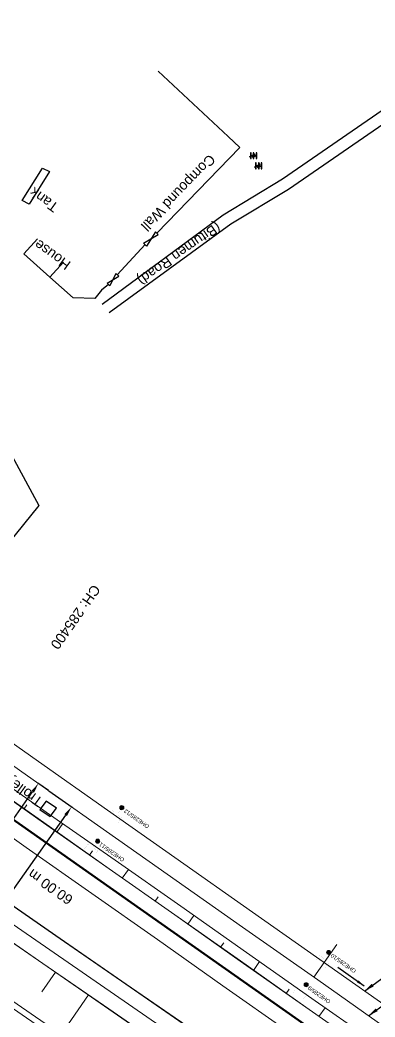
# Model space of a CAD drawing. Header units: metres. Extents: x 644418 to 1306172, y 3366650 to 6747308.
# Drawn here: x 656564.7 to 656653.3, y 3371051.1 to 3371300.1 of the extents above; entities that cross this region are included whole.
import ezdxf
from ezdxf.enums import TextEntityAlignment as Align

# ---------------------------------------------------------------- set-up
doc = ezdxf.new("R2010")
doc.units = ezdxf.units.M
doc.header["$MEASUREMENT"] = 0
doc.linetypes.add('CENTER', pattern=[2, 1.25, -0.25, 0.25, -0.25])
doc.layers.get('Defpoints').update_dxf_attribs({"lineweight": 0})
for name, color, linetype in [('C-ROAD-CNTR-N', 92, 'Continuous'), ('COMPOUND_WALL', 251, 'Continuous'), ('DFCC Boundary', 6, 'CENTER'), ('Gate', 251, 'Continuous'), ('POND_TOP', 5, 'Continuous'), ('PROPOSED DFCC FORMATION LINE', 187, 'Continuous'), ('PROPOSED FORMATION LINE - Connecting line', 187, 'Continuous'), ('RESIDENTIAL_BL_SEMI', 251, 'Continuous'), ('Side Details', 251, 'Continuous'), ('SUB_ROAD_EDGE', 34, 'Continuous'), ('TANK', 251, 'Continuous'), ('TOPO_GATE', 251, 'Continuous'), ('TOPO_TEXT', 251, 'Continuous'), ('TRANSFORMER', 251, 'Continuous'), ('TROLLEY_STAND', 7, 'Continuous')]:
    doc.layers.add(name, color=color, linetype=linetype)
for name, color, linetype, lineweight in [('Existing Chainage', 7, 'Continuous', 0), ('Existing IR Track', 143, 'Continuous', 0), ('flow direction', 7, 'Continuous', 0), ('OHE MAST', 8, 'Continuous', 0), ('OHE MAST TEXT', 8, 'Continuous', 0), ('PROP-DFC Connecting line', 1, 'Continuous', 0), ('PROPOSED DFCC TOE LINE - Connecting line', 239, 'Continuous', 0), ('PROPOSED DFCC TOE SLOPES', 239, 'Continuous', 0), ('PROPOSED DFCC TOE SLOPES - Connecting line', 239, 'Continuous', 0), ('PROPOSED DFCC TRACK', 1, 'Continuous', 0)]:
    doc.layers.add(name, color=color, linetype=linetype, lineweight=lineweight)
doc.styles.get("Standard").update_dxf_attribs({"font": 'arial.ttf'})
doc.styles.add('Style-Arial', font='arial.ttf')
doc.dimstyles.new('DIM', dxfattribs={"dimtxt": 2.5, "dimasz": 2.5, "dimexe": 0.18, "dimexo": 0.0625, "dimgap": 0.09, "dimtad": 0, "dimtih": 1, "dimtoh": 1, "dimdec": 3, "dimzin": 0, "dimdsep": 46, "dimtxsty": 'Standard', "dimcen": 0.09, "dimadec": 0, "dimazin": 0, "dimtfac": 1, "dimtdec": 3, "dimtofl": 0, "dimtmove": 0, "dimatfit": 3, "dimfxl": 1, "dimtolj": 1, "dimtzin": 0, "dimarcsym": 0})
doc.dimstyles.new('ISO-25', dxfattribs={"dimtxt": 2.5, "dimasz": 2.5, "dimexe": 1.25, "dimexo": 0.625, "dimtad": 1, "dimtxsty": 'Standard', "dimcen": 2.5, "dimadec": 0, "dimazin": 0, "dimtfac": 1, "dimtmove": 0, "dimatfit": 3, "dimfxl": 1, "dimarcsym": 0})

# ---------------------------------------------------------------- blocks, each defined once
blk = doc.blocks.new('GT')
at = {"layer": 'Gate'}
for p, q in [((-0.5, -0.5), (-0.5, 0.5)), ((-0.5, 0.5), (0.5, -0.5)), ((0.5, 0.5), (0.5, -0.5))]:
    blk.add_line(p, q, dxfattribs=at)
blk.add_lwpolyline([(0.5, 0.5), (-0.5, -0.5)], dxfattribs=at)
blk = doc.blocks.new('TRF')
blk.add_hatch(color=256).paths.add_polyline_path([(0.22, -0.04), (0.38, 0.42), (-0.98, -0.29), (0.02, 0.04), (-0.18, -0.39), (0.98, 0.09)])
for p, q in [((-0.69, 0.72), (-0.69, -0.72)), ((-0.52, 0.72), (-0.69, 0.72)), ((-0.52, -0.72), (-0.52, 0.72)), ((0, 0.72), (0, -0.72)), ((0.17, 0.72), (0, 0.72)), ((0.17, -0.72), (0.17, 0.72)), ((0.7, 0.72), (0.7, -0.72)), ((0.87, 0.72), (0.7, 0.72)), ((0.87, -0.72), (0.87, 0.72)), ((-0.69, -0.72), (-0.52, -0.72)), ((0, -0.72), (0.17, -0.72)), ((0.7, -0.72), (0.87, -0.72))]:
    blk.add_line(p, q)
blk.add_lwpolyline([(0.22, -0.04), (0.38, 0.42), (-0.98, -0.29), (0.02, 0.04), (-0.18, -0.39), (0.98, 0.09)], close=True)
blk = doc.blocks.new('OHE MAST')
h = blk.add_hatch(color=256)
edge = h.paths.add_edge_path()
edge.add_arc((0, 0), 0.514, 0, 360)
at = {"const_width": 0.01, "flags": 128}
for points in [[(1.5, 3.5), (1.5, 2), (-1.5, 2), (-1.5, 3.5)], [(0, 2), (0, 0)]]:
    blk.add_lwpolyline(points, dxfattribs=at)
blk.add_circle((0, 0), 0.514)
blk = doc.blocks.new('*D1876')
at = {"layer": 'Defpoints', "color": 0, "linetype": 'Continuous', "ltscale": 0.5, "transparency": 16777216}
for p in [(656571.84, 3371107.64), (656577.57, 3371103.61), (656537.3, 3371058.58)]:
    blk.add_point(p, dxfattribs=at)
at = {"layer": 'DFCC Boundary', "color": 0, "linetype": 'Continuous', "lineweight": -2, "ltscale": 0.5, "transparency": 16777216}
for p, q in [((656571.9, 3371107.61), (656577.72, 3371103.51)), ((656544.46, 3371056.6), (656576.13, 3371101.57)), ((656537.35, 3371058.55), (656543.17, 3371054.45))]:
    blk.add_line(p, q, dxfattribs=at)
at = {"layer": 'DFCC Boundary', "color": 0, "linetype": 'Continuous', "ltscale": 0.5, "transparency": 16777216}
for points in [[(656575.79, 3371101.81), (656576.47, 3371101.33), (656577.57, 3371103.61)], [(656544.12, 3371056.84), (656544.8, 3371056.36), (656543.02, 3371054.55)]]:
    blk.add_solid(points, dxfattribs=at)
at = {"layer": 'DFCC Boundary', "color": 0, "linetype": 'Continuous', "ltscale": 0.5, "transparency": 16777216, "insert": (656572.31, 3371083.64), "char_height": 2.5, "attachment_point": 5, "rotation": 145}
blk.add_mtext('\\A1;60.00 m', dxfattribs=at)
blk = doc.blocks.new('*D1877')
at = {"layer": 'Defpoints', "color": 0, "linetype": 'Continuous', "ltscale": 0.5, "transparency": 16777216}
for p in [(656569.31, 3371109.43), (656571.85, 3371107.63), (656532.7, 3371052.04)]:
    blk.add_point(p, dxfattribs=at)
at = {"layer": 'DFCC Boundary', "color": 0, "linetype": 'Continuous', "lineweight": -2, "ltscale": 0.5, "transparency": 16777216}
for p, q in [((656571.8, 3371107.67), (656569.16, 3371109.53)), ((656531.59, 3371055.88), (656567.87, 3371107.38)), ((656532.65, 3371052.07), (656530.01, 3371053.94))]:
    blk.add_line(p, q, dxfattribs=at)
at = {"layer": 'DFCC Boundary', "color": 0, "linetype": 'Continuous', "ltscale": 0.5, "transparency": 16777216}
for points in [[(656567.53, 3371107.62), (656568.21, 3371107.14), (656569.31, 3371109.43)], [(656531.25, 3371056.12), (656531.93, 3371055.64), (656530.15, 3371053.83)]]:
    blk.add_solid(points, dxfattribs=at)
at = {"layer": 'DFCC Boundary', "color": 0, "linetype": 'Continuous', "ltscale": 0.5, "transparency": 16777216, "insert": (656533.9, 3371070.56), "char_height": 2.5, "attachment_point": 5, "rotation": 145}
blk.add_mtext('\\A1;68.00 m', dxfattribs=at)

msp = doc.modelspace()

# ---------------------------------------------------------------- linework, layer by layer
at = {"layer": 'C-ROAD-CNTR-N', "color": 4, "linetype": 'Continuous', "lineweight": 50, "flags": 128}
msp.add_lwpolyline([(657778.5108, 3370245.3088), (656518.9277, 3371131.4062)], dxfattribs=at)
at = {"layer": 'COMPOUND_WALL', "linetype": 'Continuous'}
for points in [[(656598.89, 3371246.823, 268.041), (656619.551, 3371268.226, 268.044), (656616.678, 3371270.992, 268.041), (656599.171, 3371287.254, 268.094)], [(656589.01, 3371236.434, 268.028), (656595.917, 3371243.963, 268.039)], [(656586.812, 3371234.037, 268.028), (656585.071, 3371232.615, 268.051), (656583.398, 3371230.487, 268.051), (656577.982, 3371230.662, 267.841), (656572.19, 3371235.85, 267.84)]]:
    msp.add_polyline3d(points, dxfattribs=at)
at = {"layer": 'Existing Chainage', "color": 0, "linetype": 'Continuous', "lineweight": 13, "flags": 128}
msp.add_lwpolyline([(656643.784, 3371069.2879), (656638.0378, 3371061.1037)], dxfattribs=at)
at = {"layer": 'Existing IR Track', "flags": 128}
for points in [[(656385.9785, 3371246.0134), (656402.2558, 3371234.1087), (656418.524, 3371222.2105), (656435.4888, 3371209.9214), (656443.4607, 3371204.1477), (656464.8674, 3371188.9025), (656484.7718, 3371174.7324), (656504.7408, 3371160.5167), (656516.8987, 3371151.9176), (656529.0485, 3371143.3242), (656549.0707, 3371129.2166), (656569.3043, 3371114.9602), (656586.5651, 3371102.8128), (656603.3974, 3371090.9669), (656622.7217, 3371077.3387), (656641.7932, 3371063.8889), (656658.3669, 3371052.2687), (656675.3634, 3371040.3522)], [(656383.3632, 3371242.1378), (656399.6676, 3371230.2411), (656416.221, 3371218.1627), (656432.924, 3371206.0904), (656449.686, 3371193.9755), (656461.9305, 3371185.2594), (656482.2083, 3371170.9016), (656502.0702, 3371156.8391), (656514.3846, 3371148.1605), (656526.6001, 3371139.5518), (656546.5612, 3371125.4706), (656566.5656, 3371111.3589), (656584.0453, 3371099.0494), (656601.4221, 3371086.8124), (656620.2263, 3371073.6094), (656639.0451, 3371060.3963), (656655.8743, 3371048.5512)]]:
    msp.add_lwpolyline(points, dxfattribs=at)
at = {"layer": 'POND_TOP', "linetype": 'Continuous'}
msp.add_polyline3d([(656546.04, 3371150, 266.354), (656530.608, 3371169.441, 265.715), (656557.717, 3371200.402, 265.381), (656569.4272, 3371178.8108, 265.5268)], close=True, dxfattribs=at)
at = {"layer": 'PROP-DFC Connecting line', "color": 12, "linetype": 'Continuous', "lineweight": 0, "flags": 128}
msp.add_lwpolyline([(657778.5107, 3370245.3088), (656518.9277, 3371131.4062), (656516.8829, 3371132.8447), (656514.8383, 3371134.2832), (656512.7938, 3371135.722), (656510.7496, 3371137.1611), (656508.7056, 3371138.6006), (656506.662, 3371140.0406), (656504.6189, 3371141.4813), (656502.5763, 3371142.9228, -0.00414041), (656421.8767, 3371200.9022), (656419.8588, 3371202.3781), (656417.8415, 3371203.8547), (656415.8246, 3371205.3319), (656413.8081, 3371206.8097), (656411.792, 3371208.2878), (656409.776, 3371209.7663), (656407.7602, 3371211.245), (656405.7445, 3371212.7239), (655825.4894, 3371638.4289)], format="xyb", dxfattribs=at)
at = {"layer": 'PROPOSED DFCC FORMATION LINE', "lineweight": 0, "flags": 128}
for points in [[(656652.3972, 3371042.0974), (656636.0394, 3371053.6049), (656619.6816, 3371065.1123), (656603.3238, 3371076.6198), (656586.966, 3371088.1273), (656570.6081, 3371099.6348), (656554.2503, 3371111.1422)], [(656805.0699, 3370911.5358), (656788.6155, 3370922.9048), (656772.1611, 3370934.2738), (656755.7068, 3370945.6428), (656739.2524, 3370957.0118), (656722.7981, 3370968.3808), (656706.3437, 3370979.7498), (656689.8894, 3370991.1188), (656673.435, 3371002.4878), (656656.9806, 3371013.8568), (656640.5263, 3371025.2258), (656624.0719, 3371036.5948), (656607.6176, 3371047.9638), (656591.1632, 3371059.3328), (656574.7089, 3371070.7018), (656558.2545, 3371082.0708), (656552.6862, 3371085.9182)], [(656805.0983, 3370911.577), (656788.6439, 3370922.946), (656772.1896, 3370934.315), (656755.7352, 3370945.684), (656739.2808, 3370957.053), (656722.8265, 3370968.422), (656706.3721, 3370979.791), (656689.9178, 3370991.1599), (656673.4634, 3371002.5289), (656657.0091, 3371013.8979), (656640.5547, 3371025.2669), (656624.1003, 3371036.6359), (656607.646, 3371048.0049), (656591.1916, 3371059.3739), (656574.7373, 3371070.7429), (656558.2829, 3371082.1119), (656552.7146, 3371085.9593)], [(656800.7781, 3370905.3243), (656784.3237, 3370916.6933), (656767.8693, 3370928.0623), (656751.415, 3370939.4313), (656734.9606, 3370950.8003), (656718.5063, 3370962.1693), (656702.0519, 3370973.5383), (656685.5976, 3370984.9073), (656669.1432, 3370996.2763), (656652.6888, 3371007.6453), (656636.2345, 3371019.0143), (656619.7801, 3371030.3833), (656603.3258, 3371041.7523), (656586.8714, 3371053.1213), (656570.4171, 3371064.4903), (656553.9627, 3371075.8593), (656548.3944, 3371079.7067)], [(656800.8065, 3370905.3654), (656784.3521, 3370916.7344), (656767.8978, 3370928.1034), (656751.4434, 3370939.4724), (656734.9891, 3370950.8414), (656718.5347, 3370962.2104), (656702.0803, 3370973.5794), (656685.626, 3370984.9484), (656669.1716, 3370996.3174), (656652.7173, 3371007.6864), (656636.2629, 3371019.0554), (656619.8086, 3371030.4244), (656603.3542, 3371041.7934), (656586.8998, 3371053.1624), (656570.4455, 3371064.5314), (656553.9911, 3371075.9004), (656548.4228, 3371079.7478)]]:
    msp.add_lwpolyline(points, dxfattribs=at)
at = {"layer": 'PROPOSED DFCC TOE LINE - Connecting line', "lineweight": 0, "flags": 128}
msp.add_lwpolyline([(656507.7238, 3371151.9795), (656508.6673, 3371151.5505), (656508.9159, 3371150.9516), (656522.5643, 3371136.5756), (656523.0141, 3371136.2601), (656539.3678, 3371124.7469), (656555.7162, 3371113.226), (656572.078, 3371101.7241), (656588.4773, 3371090.2757), (656604.8601, 3371078.8037), (656621.2117, 3371067.2874), (656637.5658, 3371055.7747), (656651.6247, 3371045.9282)], dxfattribs=at)
at = {"layer": 'PROPOSED DFCC TOE SLOPES', "linetype": 'Continuous', "lineweight": 0, "flags": 128}
for points in [[(656573.5904, 3371062.3585), (656570.1654, 3371057.4016)], [(656704.5571, 3370957.2216), (656556.9615, 3371059.2015)], [(656702.4703, 3370956.8402), (656557.3429, 3371057.1147)], [(656581.8175, 3371056.674), (656574.9677, 3371046.7602)]]:
    msp.add_lwpolyline(points, dxfattribs=at)
at = {"layer": 'PROPOSED DFCC TOE SLOPES - Connecting line', "linetype": 'Continuous', "lineweight": 0, "flags": 128}
for points in [[(656565.7134, 3371103.0781), (656566.4477, 3371104.122)], [(656573.8923, 3371097.3244), (656575.3705, 3371099.4256)], [(656582.0712, 3371091.5707), (656582.8207, 3371092.636)], [(656590.2501, 3371085.8169), (656591.7665, 3371087.9724)], [(656598.429, 3371080.0632), (656599.1935, 3371081.1498)], [(656606.6079, 3371074.3095), (656608.143, 3371076.4916)], [(656614.7868, 3371068.5557), (656615.5528, 3371069.6446)], [(656622.9657, 3371062.802), (656624.4951, 3371064.976)], [(656631.1446, 3371057.0483), (656631.9084, 3371058.1339)], [(656639.3236, 3371051.2945), (656640.8548, 3371053.4712)]]:
    msp.add_lwpolyline(points, dxfattribs=at)
at = {"layer": 'PROPOSED DFCC TRACK', "color": 12, "flags": 128}
msp.add_lwpolyline([(658289.6175, 3369874.2512), (657836.5764, 3370193.6147), (657834.533, 3370195.0552), (657832.4896, 3370196.4955), (657830.4462, 3370197.9357), (657828.4026, 3370199.3757), (657826.3588, 3370200.8155), (657824.3148, 3370202.2549), (657822.2705, 3370203.694), (657820.2259, 3370205.1326, 0.0018521), (657759.4746, 3370247.5317), (657757.4191, 3370248.9547), (657755.3632, 3370250.3772), (657753.3071, 3370251.7993), (657751.2508, 3370253.221), (657749.1943, 3370254.6426), (657747.1376, 3370256.0639), (657745.0809, 3370257.4851), (657743.0241, 3370258.9062), (656537.4002, 3371091.9218)], format="xyb", dxfattribs=at)
at = {"layer": 'PROPOSED FORMATION LINE - Connecting line', "lineweight": 0, "flags": 128}
for points in [[(656652.426, 3371042.1383), (656636.0682, 3371053.6458), (656619.7104, 3371065.1532), (656603.3525, 3371076.6607), (656586.9947, 3371088.1682), (656570.6369, 3371099.6757), (656554.2791, 3371111.1831)], [(656631.7241, 3371047.4707), (656615.3663, 3371058.9782), (656599.0085, 3371070.4856), (656582.6507, 3371081.9931), (656566.2928, 3371093.5006), (656549.935, 3371105.008)]]:
    msp.add_lwpolyline(points, dxfattribs=at)
at = {"layer": 'RESIDENTIAL_BL_SEMI', "linetype": 'Continuous'}
msp.add_polyline3d([(656575.5451, 3371239.5572, 267.84), (656572.19, 3371235.85, 267.84), (656565.716, 3371241.709, 267.836), (656569.0711, 3371245.4162, 267.836)], dxfattribs=at)
at = {"layer": 'SUB_ROAD_EDGE', "linetype": 'Continuous'}
msp.add_polyline3d([(656585.197, 3371229.126, 268.033), (656615.405, 3371251.44, 268.124), (656630.214, 3371260.404, 268.128), (656658.834, 3371280.086, 268.151), (656676.415, 3371294.604, 268.135), (656679.438, 3371299.637, 268.214), (656680.514, 3371304.833, 268.287), (656682.9817, 3371316.0647, 268.5)], dxfattribs=at)
at = {"layer": 'TANK', "linetype": 'Continuous'}
msp.add_polyline3d([(656565.303, 3371254.965, 268.198), (656570.332, 3371263.075, 267.464), (656572.046, 3371262.188, 268), (656567.0021, 3371254.054, 268)], close=True, dxfattribs=at)
at = {"layer": 'TOPO_TEXT'}
msp.add_polyline3d([(656587.004, 3371227.006, 268.033), (656617.367, 3371249.202, 268.086), (656631.737, 3371257.838, 268.126), (656660.324, 3371277.544, 268.149), (656678.821, 3371292.71, 268.137), (656682.232, 3371298.812, 268.217), (656683.228, 3371302.999, 268.285), (656684.566, 3371310.046, 268.492), (656687.0048, 3371312.9946, 268.5179)], dxfattribs=at)
at = {"layer": 'TROLLEY_STAND', "linetype": 'Continuous'}
msp.add_polyline3d([(656572.275, 3371101.201, 269.968), (656573.801, 3371103.261, 269.978), (656571.226, 3371105.008, 270.043), (656569.7, 3371102.948, 270.043)], close=True, dxfattribs=at)

# ---------------------------------------------------------------- block references
at = {"layer": 'OHE MAST', "color": 2, "rotation": 143.3908318566117}
for p in [(656590.124, 3371103.418), (656584.103, 3371095.038), (656641.745, 3371067.279), (656636.13, 3371059.206)]:
    msp.add_blockref('OHE MAST', p, dxfattribs=at)
at = {"layer": 'TOPO_GATE'}
for p, xscale, zscale, rotation in [((656597.4045, 3371245.3935), 4.123193180504489, 4.123193180504489, 43.99999999999999), ((656587.911, 3371235.2355), 3.252201254430291, 3.252201254430291, 46.99999999999999)]:
    msp.add_blockref('GT', p, dxfattribs=dict(at, xscale=xscale, zscale=zscale, rotation=rotation))
at = {"layer": 'TRANSFORMER', "linetype": 'Continuous'}
for p in [(656622.937, 3371266.173, 268.745), (656624.199, 3371263.639, 269.505)]:
    msp.add_blockref('TRF', p, dxfattribs=at)

# ---------------------------------------------------------------- texts
at = {"layer": 'Existing Chainage', "color": 0, "linetype": 'Continuous', "lineweight": 0, "insert": (656573.1993, 3371143.3927), "char_height": 2.5, "attachment_point": 6, "rotation": 234.799829, "line_spacing_factor": 0.6, "style": 'Style-Arial'}
msp.add_mtext('CH: 285400', dxfattribs=at)
at = {"layer": 'OHE MAST TEXT'}
for s, p in [('OHE285/12', (656593.7947, 3371100.6496)), ('OHE285/11', (656587.608, 3371092.3248)), ('OHE285/10', (656645.4107, 3371064.5592)), ('OHE285/9', (656639.3831, 3371056.7096))]:
    msp.add_text(s, height=1, rotation=145, dxfattribs=at).set_placement(p, align=Align.MIDDLE_CENTER)
at = {"layer": 'Side Details'}
for s, p in [('Tank', (656574.5751, 3371253.8951)), ('House', (656577.6037, 3371239.4803)), ('Trolley Refuge', (656570.6625, 3371105.4974))]:
    msp.add_text(s, height=2.5, rotation=144.100313, dxfattribs=at).set_placement(p)
at = {"layer": 'TOPO_TEXT'}
for s, rotation, p in [('Compound Wall', 226.010581, (656611.9407, 3371266.7191)), ('(Bitumen Road)', 215, (656613.7263, 3371249.7204))]:
    msp.add_text(s, height=2.5, rotation=rotation, dxfattribs=at).set_placement(p)

# ---------------------------------------------------------------- dimensions: what is measured, and where the dimension line sits
at = {"layer": 'DFCC Boundary', "linetype": 'Continuous', "ltscale": 0.5}
for base, p1, p2, picture, middle in [((656569.3064, 3371109.4288), (656532.701, 3371052.0376), (656571.8536, 3371107.635), '*D1877', (656533.8991, 3371070.5617)), ((656577.568, 3371103.6108), (656537.298, 3371058.585), (656571.8444, 3371107.6415), '*D1876', (656572.3139, 3371083.6405))]:
    dim = msp.add_linear_dim(base=base, p1=p1, p2=p2, angle=54.846137, dimstyle='DIM', override={"dimdec": 2, "dimpost": ' m', "dimtmove": 2}, dxfattribs=at)
    dim.commit()
    dim.dimension.update_dxf_attribs({"geometry": picture, "text_midpoint": middle, "dimtype": 129, "text_rotation": 145})

# ---------------------------------------------------------------- leaders
at = {"layer": 'Existing IR Track', "color": 7, "lineweight": 0}
for points in [[(656650.7198, 3371057.6303), (656681.1651, 3371079.8398), (656687.8668, 3371075.2053)], [(656651.7227, 3371051.4732), (656681.0792, 3371073.0966), (656684.4219, 3371070.86)]]:
    msp.add_leader(points, dimstyle='ISO-25', override={"dimtxt": 0.5, "dimtad": 0}, dxfattribs=at)
at = {"layer": 'flow direction', "lineweight": 0}
msp.add_leader([(656650.6463, 3371058.884), (656644.0298, 3371063.5329)], dimstyle='ISO-25', override={"dimtxt": 0.5, "dimasz": 2, "dimtad": 0}, dxfattribs=at)

doc.saveas('drawing.dxf')
